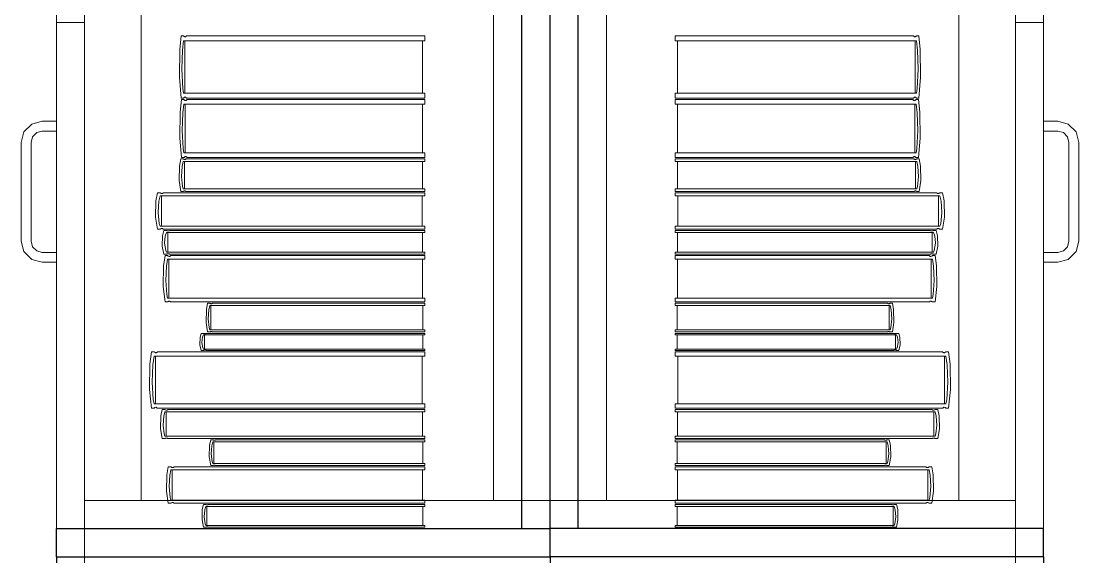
# Model space of a CAD drawing. Header units: inches. Extents: x -38 to 5698, y -33 to 92.
# Drawn here: x 104.835 to 105.585, y 20.961 to 21.341 of the extents above; entities that cross this region are included whole.
import ezdxf

# ---------------------------------------------------------------- set-up
doc = ezdxf.new("R2010")
doc.units = ezdxf.units.IN
doc.header["$MEASUREMENT"] = 0
doc.set_wipeout_variables(frame=1)
doc.linetypes.add('Wipeout_Contour', pattern=[1, 0, -1])
doc.layers.add('Interior - Mobiliario', color=7, linetype='Continuous')

msp = doc.modelspace()

# ---------------------------------------------------------------- linework, layer by layer
at = {"layer": 'Interior - Mobiliario', "color": 175, "linetype": 'Continuous', "lineweight": 13}
for p, q in [((104.88026, 22.44074), (104.88026, 20.98074)), ((105.19026, 20.98074), (105.19026, 22.44074)), ((105.23026, 20.98074), (105.23026, 22.44074)), ((105.54026, 22.44074), (105.54026, 20.98074)), ((104.88026, 22.42074), (104.88026, 21.00074)), ((104.92026, 21.00074), (104.92026, 22.42074)), ((105.17026, 22.42074), (105.17026, 21.00074)), ((105.25026, 22.42074), (105.25026, 21.00074)), ((105.50026, 21.00074), (105.50026, 22.42074)), ((105.54026, 22.42074), (105.54026, 21.00074)), ((104.86026, 21.33974), (104.88026, 21.33974)), ((105.56026, 21.33974), (105.54026, 21.33974)), ((104.94864, 21.33036), (104.94769, 21.32067)), ((104.95052, 21.33036), (104.94864, 21.33036)), ((104.95061, 21.33019), (104.95052, 21.33036)), ((104.95083, 21.32992), (104.95061, 21.33019)), ((104.95229, 21.33012), (104.95207, 21.32987)), ((104.95243, 21.33036), (104.95229, 21.33012)), ((105.1216, 21.33036), (104.95243, 21.33036)), ((105.1216, 21.32682), (105.1216, 21.33036)), ((105.29892, 21.32682), (105.29892, 21.33036)), ((105.29892, 21.33036), (105.46809, 21.33036)), ((105.46809, 21.33036), (105.46823, 21.33012)), ((105.46823, 21.33012), (105.46845, 21.32987)), ((105.46969, 21.32992), (105.46991, 21.33019)), ((105.46991, 21.33019), (105.47, 21.33036)), ((105.47, 21.33036), (105.47188, 21.33036)), ((105.47188, 21.33036), (105.47283, 21.32067)), ((104.94957, 21.32021), (104.95037, 21.32682)), ((104.95037, 21.32682), (105.1216, 21.32682)), ((104.95107, 21.32973), (104.95083, 21.32992)), ((104.95132, 21.32963), (104.95107, 21.32973)), ((104.95123, 21.32682), (104.95123, 21.28971)), ((104.95158, 21.32962), (104.95132, 21.32963)), ((104.95183, 21.3297), (104.95158, 21.32962)), ((104.95207, 21.32987), (104.95183, 21.3297)), ((105.11987, 21.28971), (105.11987, 21.32682)), ((105.47015, 21.32682), (105.29892, 21.32682)), ((105.30065, 21.28971), (105.30065, 21.32682)), ((105.46845, 21.32987), (105.46869, 21.3297)), ((105.46869, 21.3297), (105.46894, 21.32962)), ((105.46894, 21.32962), (105.4692, 21.32963)), ((105.4692, 21.32963), (105.46945, 21.32973)), ((105.46929, 21.32682), (105.46929, 21.28971)), ((105.46945, 21.32973), (105.46969, 21.32992)), ((105.47095, 21.32021), (105.47015, 21.32682)), ((104.94769, 21.32067), (104.94748, 21.30091)), ((104.94913, 21.30661), (104.94957, 21.32021)), ((105.47139, 21.30661), (105.47095, 21.32021)), ((105.47283, 21.32067), (105.47304, 21.30091)), ((104.94748, 21.30091), (104.94864, 21.28618)), ((104.94985, 21.29306), (104.94913, 21.30661)), ((105.47066, 21.29306), (105.47139, 21.30661)), ((105.47304, 21.30091), (105.47188, 21.28618)), ((104.95037, 21.28971), (104.94985, 21.29306)), ((105.47015, 21.28971), (105.47066, 21.29306)), ((104.94898, 21.28518), (104.94804, 21.27615)), ((104.94864, 21.28618), (104.95052, 21.28618)), ((104.95086, 21.28518), (104.94898, 21.28518)), ((105.1216, 21.28971), (104.95037, 21.28971)), ((104.95052, 21.28618), (104.95066, 21.28641)), ((104.95066, 21.28641), (104.95088, 21.28666)), ((104.95096, 21.28502), (104.95086, 21.28518)), ((104.95088, 21.28666), (104.95113, 21.28683)), ((104.95118, 21.28477), (104.95096, 21.28502)), ((104.95113, 21.28683), (104.95138, 21.28691)), ((104.95138, 21.28691), (104.95163, 21.2869)), ((104.95163, 21.2869), (104.95188, 21.2868)), ((104.95188, 21.2868), (104.95212, 21.28662)), ((104.95212, 21.28662), (104.95234, 21.28635)), ((104.95234, 21.28635), (104.95243, 21.28618)), ((104.95243, 21.28618), (105.1216, 21.28618)), ((104.95277, 21.28518), (104.95263, 21.28495)), ((105.1216, 21.28518), (104.95277, 21.28518)), ((105.1216, 21.28618), (105.1216, 21.28971)), ((105.1216, 21.28188), (105.1216, 21.28518)), ((105.29892, 21.28618), (105.29892, 21.28971)), ((105.29892, 21.28971), (105.47015, 21.28971)), ((105.46809, 21.28618), (105.29892, 21.28618)), ((105.29892, 21.28188), (105.29892, 21.28518)), ((105.29892, 21.28518), (105.46775, 21.28518)), ((105.46775, 21.28518), (105.46789, 21.28495)), ((105.46818, 21.28635), (105.46809, 21.28618)), ((105.4684, 21.28662), (105.46818, 21.28635)), ((105.46864, 21.2868), (105.4684, 21.28662)), ((105.46889, 21.2869), (105.46864, 21.2868)), ((105.46914, 21.28691), (105.46889, 21.2869)), ((105.46939, 21.28683), (105.46914, 21.28691)), ((105.46934, 21.28477), (105.46956, 21.28502)), ((105.46964, 21.28666), (105.46939, 21.28683)), ((105.46956, 21.28502), (105.46966, 21.28518)), ((105.46986, 21.28641), (105.46964, 21.28666)), ((105.46966, 21.28518), (105.47153, 21.28518)), ((105.47, 21.28618), (105.46986, 21.28641)), ((105.47188, 21.28618), (105.47, 21.28618)), ((105.47153, 21.28518), (105.47248, 21.27615)), ((104.94992, 21.27572), (104.95071, 21.28188)), ((104.95071, 21.28188), (105.1216, 21.28188)), ((104.95141, 21.28459), (104.95118, 21.28477)), ((104.95166, 21.2845), (104.95141, 21.28459)), ((104.95157, 21.28188), (104.95157, 21.24731)), ((104.95192, 21.28449), (104.95166, 21.2845)), ((104.95217, 21.28456), (104.95192, 21.28449)), ((104.95241, 21.28472), (104.95217, 21.28456)), ((104.95263, 21.28495), (104.95241, 21.28472)), ((105.11988, 21.24731), (105.11988, 21.28188)), ((105.46981, 21.28188), (105.29892, 21.28188)), ((105.30064, 21.24731), (105.30064, 21.28188)), ((105.46789, 21.28495), (105.46811, 21.28472)), ((105.46811, 21.28472), (105.46835, 21.28456)), ((105.46835, 21.28456), (105.4686, 21.28449)), ((105.4686, 21.28449), (105.46886, 21.2845)), ((105.46886, 21.2845), (105.46911, 21.28459)), ((105.46895, 21.28188), (105.46895, 21.24731)), ((105.46911, 21.28459), (105.46934, 21.28477)), ((105.4706, 21.27572), (105.46981, 21.28188)), ((104.94804, 21.27615), (104.94783, 21.25774)), ((104.94948, 21.26305), (104.94992, 21.27572)), ((105.47104, 21.26305), (105.4706, 21.27572)), ((105.47248, 21.27615), (105.47269, 21.25774)), ((104.84276, 21.26773), (104.83727, 21.26224)), ((104.85026, 21.26974), (104.84276, 21.26773)), ((104.84626, 21.26166), (104.85026, 21.26274)), ((104.86026, 21.26974), (104.85026, 21.26974)), ((104.85026, 21.26274), (104.86026, 21.26274)), ((104.86026, 21.26274), (104.86026, 21.26974)), ((104.9502, 21.25043), (104.94948, 21.26305)), ((105.47032, 21.25043), (105.47104, 21.26305)), ((105.56026, 21.26974), (105.57026, 21.26974)), ((105.56026, 21.26274), (105.56026, 21.26974)), ((105.57026, 21.26274), (105.56026, 21.26274)), ((105.57026, 21.26974), (105.57776, 21.26773)), ((105.57426, 21.26166), (105.57026, 21.26274)), ((105.57776, 21.26773), (105.58325, 21.26224)), ((104.83727, 21.26224), (104.83526, 21.25474)), ((104.84226, 21.25474), (104.84333, 21.25874)), ((104.84333, 21.25874), (104.84626, 21.26166)), ((104.94783, 21.25774), (104.94898, 21.24402)), ((105.47269, 21.25774), (105.47153, 21.24402)), ((105.57719, 21.25874), (105.57426, 21.26166)), ((105.57826, 21.25474), (105.57719, 21.25874)), ((105.58325, 21.26224), (105.58526, 21.25474)), ((104.83526, 21.25474), (104.83526, 21.18474)), ((104.84226, 21.18474), (104.84226, 21.25474)), ((104.95071, 21.24731), (104.9502, 21.25043)), ((105.46981, 21.24731), (105.47032, 21.25043)), ((105.57826, 21.18474), (105.57826, 21.25474)), ((105.58526, 21.25474), (105.58526, 21.18474)), ((104.9484, 21.24302), (104.94745, 21.23795)), ((104.95028, 21.24302), (104.9484, 21.24302)), ((104.94898, 21.24402), (104.95086, 21.24402)), ((104.94933, 21.23771), (104.95013, 21.24117)), ((104.95013, 21.24117), (105.1216, 21.24117)), ((104.95038, 21.24293), (104.95028, 21.24302)), ((104.95059, 21.24279), (104.95038, 21.24293)), ((104.95083, 21.24269), (104.95059, 21.24279)), ((105.1216, 21.24731), (104.95071, 21.24731)), ((104.95108, 21.24264), (104.95083, 21.24269)), ((104.95086, 21.24402), (104.951, 21.24424)), ((104.95099, 21.24117), (104.95099, 21.22177)), ((104.951, 21.24424), (104.95123, 21.24447)), ((104.95134, 21.24263), (104.95108, 21.24264)), ((104.95123, 21.24447), (104.95147, 21.24463)), ((104.95159, 21.24267), (104.95134, 21.24263)), ((104.95147, 21.24463), (104.95172, 21.24471)), ((104.95183, 21.24276), (104.95159, 21.24267)), ((104.95172, 21.24471), (104.95197, 21.2447)), ((104.95206, 21.24289), (104.95183, 21.24276)), ((104.95197, 21.2447), (104.95222, 21.2446)), ((104.9522, 21.24302), (104.95206, 21.24289)), ((105.1216, 21.24302), (104.9522, 21.24302)), ((104.95222, 21.2446), (104.95246, 21.24443)), ((104.95246, 21.24443), (104.95268, 21.24418)), ((104.95268, 21.24418), (104.95277, 21.24402)), ((104.95277, 21.24402), (105.1216, 21.24402)), ((105.11987, 21.22177), (105.11987, 21.24117)), ((105.1216, 21.24402), (105.1216, 21.24731)), ((105.1216, 21.24117), (105.1216, 21.24302)), ((105.29892, 21.24402), (105.29892, 21.24731)), ((105.29892, 21.24731), (105.46981, 21.24731)), ((105.46775, 21.24402), (105.29892, 21.24402)), ((105.29892, 21.24117), (105.29892, 21.24302)), ((105.29892, 21.24302), (105.46832, 21.24302)), ((105.47039, 21.24117), (105.29892, 21.24117)), ((105.30065, 21.22177), (105.30065, 21.24117)), ((105.46784, 21.24418), (105.46775, 21.24402)), ((105.46806, 21.24443), (105.46784, 21.24418)), ((105.4683, 21.2446), (105.46806, 21.24443)), ((105.46855, 21.2447), (105.4683, 21.2446)), ((105.46832, 21.24302), (105.46846, 21.24289)), ((105.46846, 21.24289), (105.46869, 21.24276)), ((105.4688, 21.24471), (105.46855, 21.2447)), ((105.46869, 21.24276), (105.46893, 21.24267)), ((105.46905, 21.24463), (105.4688, 21.24471)), ((105.46893, 21.24267), (105.46918, 21.24263)), ((105.46929, 21.24447), (105.46905, 21.24463)), ((105.46918, 21.24263), (105.46944, 21.24264)), ((105.46952, 21.24424), (105.46929, 21.24447)), ((105.46944, 21.24264), (105.46969, 21.24269)), ((105.46966, 21.24402), (105.46952, 21.24424)), ((105.46952, 21.24117), (105.46952, 21.22177)), ((105.47153, 21.24402), (105.46966, 21.24402)), ((105.46969, 21.24269), (105.46992, 21.24279)), ((105.46992, 21.24279), (105.47014, 21.24293)), ((105.47014, 21.24293), (105.47024, 21.24302)), ((105.47024, 21.24302), (105.47212, 21.24302)), ((105.47119, 21.23771), (105.47039, 21.24117)), ((105.47212, 21.24302), (105.47307, 21.23795)), ((104.94745, 21.23795), (104.94723, 21.22763)), ((104.94889, 21.2306), (104.94933, 21.23771)), ((105.47163, 21.2306), (105.47119, 21.23771)), ((105.47307, 21.23795), (105.47329, 21.22763)), ((104.94723, 21.22763), (104.9484, 21.21992)), ((104.94962, 21.22352), (104.94889, 21.2306)), ((105.4709, 21.22352), (105.47163, 21.2306)), ((105.47329, 21.22763), (105.47212, 21.21992)), ((104.9319, 21.21892), (104.93087, 21.21328)), ((104.93397, 21.21892), (104.9319, 21.21892)), ((104.93407, 21.21882), (104.93397, 21.21892)), ((104.93431, 21.21867), (104.93407, 21.21882)), ((104.93457, 21.21856), (104.93431, 21.21867)), ((104.93485, 21.2185), (104.93457, 21.21856)), ((104.93513, 21.21849), (104.93485, 21.2185)), ((104.9354, 21.21854), (104.93513, 21.21849)), ((104.93567, 21.21864), (104.9354, 21.21854)), ((104.93591, 21.21879), (104.93567, 21.21864)), ((104.93607, 21.21892), (104.93591, 21.21879)), ((105.1216, 21.21892), (104.93607, 21.21892)), ((104.9484, 21.21992), (104.95028, 21.21992)), ((104.95013, 21.22177), (104.94962, 21.22352)), ((105.1216, 21.22177), (104.95013, 21.22177)), ((104.95028, 21.21992), (104.95042, 21.22005)), ((104.95042, 21.22005), (104.95065, 21.22018)), ((104.95065, 21.22018), (104.95089, 21.22027)), ((104.95089, 21.22027), (104.95114, 21.22031)), ((104.95114, 21.22031), (104.9514, 21.22031)), ((104.9514, 21.22031), (104.95165, 21.22025)), ((104.95165, 21.22025), (104.95188, 21.22015)), ((104.95188, 21.22015), (104.9521, 21.22001)), ((104.9521, 21.22001), (104.9522, 21.21992)), ((104.9522, 21.21992), (105.1216, 21.21992)), ((105.1216, 21.21992), (105.1216, 21.22177)), ((105.1216, 21.21687), (105.1216, 21.21892)), ((105.29892, 21.21992), (105.29892, 21.22177)), ((105.29892, 21.22177), (105.47039, 21.22177)), ((105.46832, 21.21992), (105.29892, 21.21992)), ((105.29892, 21.21687), (105.29892, 21.21892)), ((105.29892, 21.21892), (105.48445, 21.21892)), ((105.46842, 21.22001), (105.46832, 21.21992)), ((105.46864, 21.22015), (105.46842, 21.22001)), ((105.46887, 21.22025), (105.46864, 21.22015)), ((105.46912, 21.22031), (105.46887, 21.22025)), ((105.46938, 21.22031), (105.46912, 21.22031)), ((105.46963, 21.22027), (105.46938, 21.22031)), ((105.46987, 21.22018), (105.46963, 21.22027)), ((105.4701, 21.22005), (105.46987, 21.22018)), ((105.47024, 21.21992), (105.4701, 21.22005)), ((105.47212, 21.21992), (105.47024, 21.21992)), ((105.47039, 21.22177), (105.4709, 21.22352)), ((105.48445, 21.21892), (105.48461, 21.21879)), ((105.48461, 21.21879), (105.48485, 21.21864)), ((105.48485, 21.21864), (105.48512, 21.21854)), ((105.48512, 21.21854), (105.48539, 21.21849)), ((105.48539, 21.21849), (105.48567, 21.2185)), ((105.48567, 21.2185), (105.48595, 21.21856)), ((105.48595, 21.21856), (105.48621, 21.21867)), ((105.48621, 21.21867), (105.48645, 21.21882)), ((105.48645, 21.21882), (105.48655, 21.21892)), ((105.48655, 21.21892), (105.48862, 21.21892)), ((105.48862, 21.21892), (105.48965, 21.21328)), ((104.93087, 21.21328), (104.93063, 21.20177)), ((104.93245, 21.20509), (104.93293, 21.21301)), ((104.93293, 21.21301), (104.9338, 21.21687)), ((104.9338, 21.21687), (105.1216, 21.21687)), ((104.93475, 21.21687), (104.93475, 21.19524)), ((105.11971, 21.19524), (105.11971, 21.21687)), ((105.48672, 21.21687), (105.29892, 21.21687)), ((105.30081, 21.19524), (105.30081, 21.21687)), ((105.48577, 21.21687), (105.48577, 21.19524)), ((105.48759, 21.21301), (105.48672, 21.21687)), ((105.48807, 21.20509), (105.48759, 21.21301)), ((105.48965, 21.21328), (105.48989, 21.20177)), ((104.93324, 21.19719), (104.93245, 21.20509)), ((105.48728, 21.19719), (105.48807, 21.20509)), ((104.93063, 21.20177), (104.9319, 21.19318)), ((104.9338, 21.19524), (104.93324, 21.19719)), ((105.1216, 21.19524), (104.9338, 21.19524)), ((105.1216, 21.19318), (105.1216, 21.19524)), ((105.29892, 21.19318), (105.29892, 21.19524)), ((105.29892, 21.19524), (105.48672, 21.19524)), ((105.48672, 21.19524), (105.48728, 21.19719)), ((105.48989, 21.20177), (105.48862, 21.19318)), ((104.9319, 21.19318), (104.93397, 21.19318)), ((104.93397, 21.19318), (104.93412, 21.19332)), ((104.93412, 21.19332), (104.93437, 21.19347)), ((104.93437, 21.19347), (104.93463, 21.19357)), ((104.93463, 21.19357), (104.93491, 21.19361)), ((104.93491, 21.19361), (104.93519, 21.19361)), ((104.93519, 21.19361), (104.93546, 21.19355)), ((104.93543, 21.18851), (104.9352, 21.18101)), ((104.93645, 21.19218), (104.93543, 21.18851)), ((104.93546, 21.19355), (104.93572, 21.19344)), ((104.93572, 21.19344), (104.93596, 21.19328)), ((104.93596, 21.19328), (104.93607, 21.19318)), ((104.93607, 21.19318), (105.1216, 21.19318)), ((104.93846, 21.19218), (104.93645, 21.19218)), ((104.93698, 21.18317), (104.93745, 21.18833)), ((104.93745, 21.18833), (104.9383, 21.19084)), ((104.9383, 21.19084), (105.1216, 21.19084)), ((104.93856, 21.19212), (104.93846, 21.19218)), ((104.9388, 21.19202), (104.93856, 21.19212)), ((104.93905, 21.19194), (104.9388, 21.19202)), ((104.93932, 21.19191), (104.93905, 21.19194)), ((104.93922, 21.19084), (104.93922, 21.17676)), ((104.93959, 21.1919), (104.93932, 21.19191)), ((104.93986, 21.19193), (104.93959, 21.1919)), ((104.94012, 21.192), (104.93986, 21.19193)), ((104.94036, 21.19209), (104.94012, 21.192)), ((104.94051, 21.19218), (104.94036, 21.19209)), ((105.1216, 21.19218), (104.94051, 21.19218)), ((105.11975, 21.17676), (105.11975, 21.19084)), ((105.1216, 21.19084), (105.1216, 21.19218)), ((105.48445, 21.19318), (105.29892, 21.19318)), ((105.29892, 21.19084), (105.29892, 21.19218)), ((105.29892, 21.19218), (105.48001, 21.19218)), ((105.48222, 21.19084), (105.29892, 21.19084)), ((105.30077, 21.17676), (105.30077, 21.19084)), ((105.48001, 21.19218), (105.48016, 21.19209)), ((105.48016, 21.19209), (105.4804, 21.192)), ((105.4804, 21.192), (105.48066, 21.19193)), ((105.48066, 21.19193), (105.48093, 21.1919)), ((105.48093, 21.1919), (105.4812, 21.19191)), ((105.4812, 21.19191), (105.48147, 21.19194)), ((105.4813, 21.19084), (105.4813, 21.17676)), ((105.48147, 21.19194), (105.48172, 21.19202)), ((105.48172, 21.19202), (105.48196, 21.19212)), ((105.48196, 21.19212), (105.48206, 21.19218)), ((105.48206, 21.19218), (105.48407, 21.19218)), ((105.48307, 21.18833), (105.48222, 21.19084)), ((105.48354, 21.18317), (105.48307, 21.18833)), ((105.48407, 21.19218), (105.48509, 21.18851)), ((105.48456, 21.19328), (105.48445, 21.19318)), ((105.4848, 21.19344), (105.48456, 21.19328)), ((105.48506, 21.19355), (105.4848, 21.19344)), ((105.48533, 21.19361), (105.48506, 21.19355)), ((105.48509, 21.18851), (105.48532, 21.18101)), ((105.48561, 21.19361), (105.48533, 21.19361)), ((105.48589, 21.19357), (105.48561, 21.19361)), ((105.48615, 21.19347), (105.48589, 21.19357)), ((105.4864, 21.19332), (105.48615, 21.19347)), ((105.48655, 21.19318), (105.4864, 21.19332)), ((105.48862, 21.19318), (105.48655, 21.19318)), ((104.83526, 21.18474), (104.83727, 21.17724)), ((104.84333, 21.18074), (104.84226, 21.18474)), ((104.84626, 21.17781), (104.84333, 21.18074)), ((104.9352, 21.18101), (104.93645, 21.17542)), ((104.93775, 21.17803), (104.93698, 21.18317)), ((105.48277, 21.17803), (105.48354, 21.18317)), ((105.48532, 21.18101), (105.48407, 21.17542)), ((105.57426, 21.17781), (105.57719, 21.18074)), ((105.57719, 21.18074), (105.57826, 21.18474)), ((105.58526, 21.18474), (105.58325, 21.17724)), ((104.83727, 21.17724), (104.84276, 21.17175)), ((104.85026, 21.17674), (104.84626, 21.17781)), ((104.86026, 21.17674), (104.85026, 21.17674)), ((104.86026, 21.16974), (104.86026, 21.17674)), ((104.93726, 21.17442), (104.93625, 21.16722)), ((104.93645, 21.17542), (104.93846, 21.17542)), ((104.93927, 21.17442), (104.93726, 21.17442)), ((104.9383, 21.17676), (104.93775, 21.17803)), ((105.1216, 21.17676), (104.9383, 21.17676)), ((104.93846, 21.17542), (104.93861, 21.17551)), ((104.93861, 21.17551), (104.93885, 21.1756)), ((104.93885, 21.1756), (104.93911, 21.17567)), ((104.93911, 21.17567), (104.93938, 21.1757)), ((104.93937, 21.17429), (104.93927, 21.17442)), ((104.9396, 21.17409), (104.93937, 21.17429)), ((104.93938, 21.1757), (104.93965, 21.17569)), ((104.93985, 21.17395), (104.9396, 21.17409)), ((104.93965, 21.17569), (104.93992, 21.17566)), ((104.94012, 21.17388), (104.93985, 21.17395)), ((104.93992, 21.17566), (104.94017, 21.17558)), ((104.94039, 21.17387), (104.94012, 21.17388)), ((104.94017, 21.17558), (104.94041, 21.17548)), ((104.94066, 21.17393), (104.94039, 21.17387)), ((104.94041, 21.17548), (104.94051, 21.17542)), ((104.94051, 21.17542), (105.1216, 21.17542)), ((104.94092, 21.17405), (104.94066, 21.17393)), ((104.94116, 21.17424), (104.94092, 21.17405)), ((104.94131, 21.17442), (104.94116, 21.17424)), ((105.1216, 21.17442), (104.94131, 21.17442)), ((105.1216, 21.17542), (105.1216, 21.17676)), ((105.1216, 21.17179), (105.1216, 21.17442)), ((105.29892, 21.17542), (105.29892, 21.17676)), ((105.29892, 21.17676), (105.48222, 21.17676)), ((105.48001, 21.17542), (105.29892, 21.17542)), ((105.29892, 21.17179), (105.29892, 21.17442)), ((105.29892, 21.17442), (105.47921, 21.17442)), ((105.47921, 21.17442), (105.47936, 21.17424)), ((105.47936, 21.17424), (105.4796, 21.17405)), ((105.4796, 21.17405), (105.47986, 21.17393)), ((105.47986, 21.17393), (105.48013, 21.17387)), ((105.48011, 21.17548), (105.48001, 21.17542)), ((105.48035, 21.17558), (105.48011, 21.17548)), ((105.48013, 21.17387), (105.4804, 21.17388)), ((105.4806, 21.17566), (105.48035, 21.17558)), ((105.4804, 21.17388), (105.48066, 21.17395)), ((105.48087, 21.17569), (105.4806, 21.17566)), ((105.48066, 21.17395), (105.48092, 21.17409)), ((105.48114, 21.1757), (105.48087, 21.17569)), ((105.48092, 21.17409), (105.48115, 21.17429)), ((105.48141, 21.17567), (105.48114, 21.1757)), ((105.48115, 21.17429), (105.48125, 21.17442)), ((105.48125, 21.17442), (105.48326, 21.17442)), ((105.48167, 21.1756), (105.48141, 21.17567)), ((105.48191, 21.17551), (105.48167, 21.1756)), ((105.48206, 21.17542), (105.48191, 21.17551)), ((105.48407, 21.17542), (105.48206, 21.17542)), ((105.48222, 21.17676), (105.48277, 21.17803)), ((105.48326, 21.17442), (105.48427, 21.16722)), ((105.56026, 21.17674), (105.57026, 21.17674)), ((105.56026, 21.16974), (105.56026, 21.17674)), ((105.57026, 21.17674), (105.57426, 21.17781)), ((105.58325, 21.17724), (105.57776, 21.17175)), ((104.84276, 21.17175), (104.85026, 21.16974)), ((104.85026, 21.16974), (104.86026, 21.16974)), ((104.93625, 21.16722), (104.93602, 21.15256)), ((104.93779, 21.15679), (104.93826, 21.16688)), ((104.93826, 21.16688), (104.93911, 21.17179)), ((104.93911, 21.17179), (105.1216, 21.17179)), ((104.94003, 21.17179), (104.94003, 21.14424)), ((105.11976, 21.14424), (105.11976, 21.17179)), ((105.48141, 21.17179), (105.29892, 21.17179)), ((105.30076, 21.14424), (105.30076, 21.17179)), ((105.48049, 21.17179), (105.48049, 21.14424)), ((105.48226, 21.16688), (105.48141, 21.17179)), ((105.48273, 21.15679), (105.48226, 21.16688)), ((105.48427, 21.16722), (105.4845, 21.15256)), ((105.57026, 21.16974), (105.56026, 21.16974)), ((105.57776, 21.17175), (105.57026, 21.16974)), ((104.93602, 21.15256), (104.93726, 21.14162)), ((104.93856, 21.14673), (104.93779, 21.15679)), ((105.48196, 21.14673), (105.48273, 21.15679)), ((105.4845, 21.15256), (105.48326, 21.14162)), ((104.93911, 21.14424), (104.93856, 21.14673)), ((105.1216, 21.14424), (104.93911, 21.14424)), ((105.1216, 21.14162), (105.1216, 21.14424)), ((105.29892, 21.14162), (105.29892, 21.14424)), ((105.29892, 21.14424), (105.48141, 21.14424)), ((105.48141, 21.14424), (105.48196, 21.14673)), ((104.93726, 21.14162), (104.93927, 21.14162)), ((104.93927, 21.14162), (104.93942, 21.14179)), ((104.93942, 21.14179), (104.93966, 21.14198)), ((104.93966, 21.14198), (104.93991, 21.14211)), ((104.93991, 21.14211), (104.94018, 21.14217)), ((104.94018, 21.14217), (104.94045, 21.14216)), ((104.94045, 21.14216), (104.94072, 21.14208)), ((104.94072, 21.14208), (104.94097, 21.14195)), ((104.94097, 21.14195), (104.94121, 21.14175)), ((104.94121, 21.14175), (104.94131, 21.14162)), ((104.94131, 21.14162), (105.1216, 21.14162)), ((104.96665, 21.13615), (104.96645, 21.12704)), ((104.96749, 21.14062), (104.96665, 21.13615)), ((104.96916, 21.14062), (104.96749, 21.14062)), ((104.96793, 21.12966), (104.96832, 21.13594)), ((104.96832, 21.13594), (104.96903, 21.13899)), ((104.96903, 21.13899), (105.1216, 21.13899)), ((104.96925, 21.14054), (104.96916, 21.14062)), ((104.96944, 21.14042), (104.96925, 21.14054)), ((104.96966, 21.14033), (104.96944, 21.14042)), ((104.96988, 21.14028), (104.96966, 21.14033)), ((104.9698, 21.13899), (104.9698, 21.12187)), ((104.97011, 21.14028), (104.96988, 21.14028)), ((104.97033, 21.14032), (104.97011, 21.14028)), ((104.97055, 21.14039), (104.97033, 21.14032)), ((104.97074, 21.14051), (104.97055, 21.14039)), ((104.97087, 21.14062), (104.97074, 21.14051)), ((105.1216, 21.14062), (104.97087, 21.14062)), ((105.12006, 21.12187), (105.12006, 21.13899)), ((105.1216, 21.13899), (105.1216, 21.14062)), ((105.47921, 21.14162), (105.29892, 21.14162)), ((105.29892, 21.13899), (105.29892, 21.14062)), ((105.29892, 21.14062), (105.44965, 21.14062)), ((105.45149, 21.13899), (105.29892, 21.13899)), ((105.30046, 21.12187), (105.30046, 21.13899)), ((105.44965, 21.14062), (105.44977, 21.14051)), ((105.44977, 21.14051), (105.44997, 21.14039)), ((105.44997, 21.14039), (105.45019, 21.14032)), ((105.45019, 21.14032), (105.45041, 21.14028)), ((105.45041, 21.14028), (105.45064, 21.14028)), ((105.45064, 21.14028), (105.45086, 21.14033)), ((105.45072, 21.13899), (105.45072, 21.12187)), ((105.45086, 21.14033), (105.45107, 21.14042)), ((105.45107, 21.14042), (105.45127, 21.14054)), ((105.45127, 21.14054), (105.45136, 21.14062)), ((105.45136, 21.14062), (105.45303, 21.14062)), ((105.4522, 21.13594), (105.45149, 21.13899)), ((105.45259, 21.12966), (105.4522, 21.13594)), ((105.45303, 21.14062), (105.45387, 21.13615)), ((105.45387, 21.13615), (105.45407, 21.12704)), ((105.47931, 21.14175), (105.47921, 21.14162)), ((105.47955, 21.14195), (105.47931, 21.14175)), ((105.4798, 21.14208), (105.47955, 21.14195)), ((105.48007, 21.14216), (105.4798, 21.14208)), ((105.48034, 21.14217), (105.48007, 21.14216)), ((105.48061, 21.14211), (105.48034, 21.14217)), ((105.48086, 21.14198), (105.48061, 21.14211)), ((105.4811, 21.14179), (105.48086, 21.14198)), ((105.48125, 21.14162), (105.4811, 21.14179)), ((105.48326, 21.14162), (105.48125, 21.14162)), ((104.96857, 21.12342), (104.96793, 21.12966)), ((105.45195, 21.12342), (105.45259, 21.12966)), ((104.96645, 21.12704), (104.96749, 21.12024)), ((104.96749, 21.12024), (104.96916, 21.12024)), ((104.96903, 21.12187), (104.96857, 21.12342)), ((105.1216, 21.12187), (104.96903, 21.12187)), ((104.96916, 21.12024), (104.96929, 21.12035)), ((104.96929, 21.12035), (104.96949, 21.12047)), ((104.96949, 21.12047), (104.96971, 21.12054)), ((104.96971, 21.12054), (104.96993, 21.12058)), ((104.96993, 21.12058), (104.97016, 21.12058)), ((104.97016, 21.12058), (104.97038, 21.12053)), ((104.97038, 21.12053), (104.97059, 21.12044)), ((104.97059, 21.12044), (104.97079, 21.12032)), ((104.97079, 21.12032), (104.97087, 21.12024)), ((104.97087, 21.12024), (105.1216, 21.12024)), ((105.1216, 21.12024), (105.1216, 21.12187)), ((105.29892, 21.12024), (105.29892, 21.12187)), ((105.29892, 21.12187), (105.45149, 21.12187)), ((105.44965, 21.12024), (105.29892, 21.12024)), ((105.44973, 21.12032), (105.44965, 21.12024)), ((105.44993, 21.12044), (105.44973, 21.12032)), ((105.45014, 21.12053), (105.44993, 21.12044)), ((105.45036, 21.12058), (105.45014, 21.12053)), ((105.45059, 21.12058), (105.45036, 21.12058)), ((105.45081, 21.12054), (105.45059, 21.12058)), ((105.45103, 21.12047), (105.45081, 21.12054)), ((105.45123, 21.12035), (105.45103, 21.12047)), ((105.45136, 21.12024), (105.45123, 21.12035)), ((105.45303, 21.12024), (105.45136, 21.12024)), ((105.45149, 21.12187), (105.45195, 21.12342)), ((105.45407, 21.12704), (105.45303, 21.12024)), ((104.96211, 21.1166), (104.96191, 21.11122)), ((104.96298, 21.11924), (104.96211, 21.1166)), ((104.9647, 21.11924), (104.96298, 21.11924)), ((104.96343, 21.11277), (104.96383, 21.11647)), ((104.96409, 21.10908), (104.96343, 21.11277)), ((104.96383, 21.11647), (104.96456, 21.11828)), ((104.96456, 21.11828), (105.1216, 21.11828)), ((104.96479, 21.11919), (104.9647, 21.11924)), ((104.96499, 21.11912), (104.96479, 21.11919)), ((104.96521, 21.11907), (104.96499, 21.11912)), ((104.96544, 21.11904), (104.96521, 21.11907)), ((104.96536, 21.11828), (104.96536, 21.10816)), ((104.96567, 21.11904), (104.96544, 21.11904)), ((104.9659, 21.11906), (104.96567, 21.11904)), ((104.96612, 21.11911), (104.9659, 21.11906)), ((104.96633, 21.11918), (104.96612, 21.11911)), ((104.96646, 21.11924), (104.96633, 21.11918)), ((105.1216, 21.11924), (104.96646, 21.11924)), ((105.12002, 21.10816), (105.12002, 21.11828)), ((105.1216, 21.11828), (105.1216, 21.11924)), ((105.29892, 21.11828), (105.29892, 21.11924)), ((105.29892, 21.11924), (105.45406, 21.11924)), ((105.45596, 21.11828), (105.29892, 21.11828)), ((105.3005, 21.10816), (105.3005, 21.11828)), ((105.45406, 21.11924), (105.45419, 21.11918)), ((105.45419, 21.11918), (105.4544, 21.11911)), ((105.4544, 21.11911), (105.45462, 21.11906)), ((105.45462, 21.11906), (105.45485, 21.11904)), ((105.45485, 21.11904), (105.45508, 21.11904)), ((105.45508, 21.11904), (105.45531, 21.11907)), ((105.45516, 21.11828), (105.45516, 21.10816)), ((105.45531, 21.11907), (105.45553, 21.11912)), ((105.45553, 21.11912), (105.45573, 21.11919)), ((105.45573, 21.11919), (105.45582, 21.11924)), ((105.45582, 21.11924), (105.45754, 21.11924)), ((105.45669, 21.11647), (105.45596, 21.11828)), ((105.45643, 21.10908), (105.45709, 21.11277)), ((105.45709, 21.11277), (105.45669, 21.11647)), ((105.45754, 21.11924), (105.45841, 21.1166)), ((105.45841, 21.1166), (105.45861, 21.11122)), ((104.92759, 21.1062), (104.92653, 21.09742)), ((104.9297, 21.1062), (104.92759, 21.1062)), ((104.92981, 21.10605), (104.9297, 21.1062)), ((104.93006, 21.1058), (104.92981, 21.10605)), ((104.93032, 21.10563), (104.93006, 21.1058)), ((104.9306, 21.10554), (104.93032, 21.10563)), ((104.93089, 21.10553), (104.9306, 21.10554)), ((104.93117, 21.10561), (104.93089, 21.10553)), ((104.93144, 21.10576), (104.93117, 21.10561)), ((104.93169, 21.10599), (104.93144, 21.10576)), ((104.93185, 21.1062), (104.93169, 21.10599)), ((105.1216, 21.1062), (104.93185, 21.1062)), ((104.96191, 21.11122), (104.96298, 21.1072)), ((104.96298, 21.1072), (104.9647, 21.1072)), ((104.96456, 21.10816), (104.96409, 21.10908)), ((105.1216, 21.10816), (104.96456, 21.10816)), ((104.9647, 21.1072), (104.96483, 21.10727)), ((104.96483, 21.10727), (104.96504, 21.10734)), ((104.96504, 21.10734), (104.96526, 21.10738)), ((104.96526, 21.10738), (104.96549, 21.1074)), ((104.96549, 21.1074), (104.96572, 21.1074)), ((104.96572, 21.1074), (104.96595, 21.10737)), ((104.96595, 21.10737), (104.96617, 21.10732)), ((104.96617, 21.10732), (104.96637, 21.10725)), ((104.96637, 21.10725), (104.96646, 21.1072)), ((104.96646, 21.1072), (105.1216, 21.1072)), ((105.1216, 21.1072), (105.1216, 21.10816)), ((105.1216, 21.103), (105.1216, 21.1062)), ((105.29892, 21.1072), (105.29892, 21.10816)), ((105.29892, 21.10816), (105.45596, 21.10816)), ((105.45406, 21.1072), (105.29892, 21.1072)), ((105.29892, 21.103), (105.29892, 21.1062)), ((105.29892, 21.1062), (105.48867, 21.1062)), ((105.45415, 21.10725), (105.45406, 21.1072)), ((105.45435, 21.10732), (105.45415, 21.10725)), ((105.45457, 21.10737), (105.45435, 21.10732)), ((105.4548, 21.1074), (105.45457, 21.10737)), ((105.45503, 21.1074), (105.4548, 21.1074)), ((105.45526, 21.10738), (105.45503, 21.1074)), ((105.45548, 21.10734), (105.45526, 21.10738)), ((105.45569, 21.10727), (105.45548, 21.10734)), ((105.45582, 21.1072), (105.45569, 21.10727)), ((105.45754, 21.1072), (105.45582, 21.1072)), ((105.45596, 21.10816), (105.45643, 21.10908)), ((105.45861, 21.11122), (105.45754, 21.1072)), ((105.48867, 21.1062), (105.48883, 21.10599)), ((105.48883, 21.10599), (105.48908, 21.10576)), ((105.48908, 21.10576), (105.48935, 21.10561)), ((105.48935, 21.10561), (105.48963, 21.10553)), ((105.48963, 21.10553), (105.48992, 21.10554)), ((105.48992, 21.10554), (105.4902, 21.10563)), ((105.4902, 21.10563), (105.49046, 21.1058)), ((105.49046, 21.1058), (105.49071, 21.10605)), ((105.49071, 21.10605), (105.49082, 21.1062)), ((105.49082, 21.1062), (105.49293, 21.1062)), ((105.49293, 21.1062), (105.49399, 21.09742)), ((104.92864, 21.097), (104.92953, 21.103)), ((104.92953, 21.103), (105.1216, 21.103)), ((104.9305, 21.103), (104.9305, 21.06935)), ((105.11966, 21.06935), (105.11966, 21.103)), ((105.49099, 21.103), (105.29892, 21.103)), ((105.30086, 21.06935), (105.30086, 21.103)), ((105.49002, 21.103), (105.49002, 21.06935)), ((105.49188, 21.097), (105.49099, 21.103)), ((104.92653, 21.09742), (104.92629, 21.07951)), ((104.92815, 21.08467), (104.92864, 21.097)), ((105.49237, 21.08467), (105.49188, 21.097)), ((105.49399, 21.09742), (105.49423, 21.07951)), ((104.92896, 21.07239), (104.92815, 21.08467)), ((105.49156, 21.07239), (105.49237, 21.08467)), ((104.92629, 21.07951), (104.92759, 21.06615)), ((105.49423, 21.07951), (105.49293, 21.06615)), ((104.92953, 21.06935), (104.92896, 21.07239)), ((105.1216, 21.06935), (104.92953, 21.06935)), ((105.1216, 21.06615), (105.1216, 21.06935)), ((105.29892, 21.06615), (105.29892, 21.06935)), ((105.29892, 21.06935), (105.49099, 21.06935)), ((105.49099, 21.06935), (105.49156, 21.07239)), ((104.92759, 21.06615), (104.9297, 21.06615)), ((104.9297, 21.06615), (104.92986, 21.06636)), ((104.92986, 21.06636), (104.93011, 21.06659)), ((104.93011, 21.06659), (104.93038, 21.06674)), ((104.93038, 21.06674), (104.93067, 21.06682)), ((104.93067, 21.06682), (104.93095, 21.06681)), ((104.93095, 21.06681), (104.93123, 21.06672)), ((104.93123, 21.06672), (104.9315, 21.06655)), ((104.9315, 21.06655), (104.93174, 21.0663)), ((104.93174, 21.0663), (104.93185, 21.06615)), ((104.93185, 21.06615), (105.1216, 21.06615)), ((104.93434, 21.06066), (104.93411, 21.05152)), ((104.93536, 21.06515), (104.93434, 21.06066)), ((104.93739, 21.06515), (104.93536, 21.06515)), ((104.9359, 21.05416), (104.93637, 21.06045)), ((104.93637, 21.06045), (104.93723, 21.06351)), ((104.93723, 21.06351), (105.1216, 21.06351)), ((104.93749, 21.06507), (104.93739, 21.06515)), ((104.93773, 21.06494), (104.93749, 21.06507)), ((104.93798, 21.06486), (104.93773, 21.06494)), ((104.93825, 21.06481), (104.93798, 21.06486)), ((104.93816, 21.06351), (104.93816, 21.04633)), ((104.93853, 21.06481), (104.93825, 21.06481)), ((104.9388, 21.06484), (104.93853, 21.06481)), ((104.93906, 21.06492), (104.9388, 21.06484)), ((104.9393, 21.06504), (104.93906, 21.06492)), ((104.93945, 21.06515), (104.9393, 21.06504)), ((105.1216, 21.06515), (104.93945, 21.06515)), ((105.11974, 21.04633), (105.11974, 21.06351)), ((105.1216, 21.06351), (105.1216, 21.06515)), ((105.48867, 21.06615), (105.29892, 21.06615)), ((105.29892, 21.06351), (105.29892, 21.06515)), ((105.29892, 21.06515), (105.48107, 21.06515)), ((105.48329, 21.06351), (105.29892, 21.06351)), ((105.30078, 21.04633), (105.30078, 21.06351)), ((105.48107, 21.06515), (105.48122, 21.06504)), ((105.48122, 21.06504), (105.48146, 21.06492)), ((105.48146, 21.06492), (105.48172, 21.06484)), ((105.48172, 21.06484), (105.48199, 21.06481)), ((105.48199, 21.06481), (105.48227, 21.06481)), ((105.48227, 21.06481), (105.48254, 21.06486)), ((105.48236, 21.06351), (105.48236, 21.04633)), ((105.48254, 21.06486), (105.48279, 21.06494)), ((105.48279, 21.06494), (105.48303, 21.06507)), ((105.48303, 21.06507), (105.48313, 21.06515)), ((105.48313, 21.06515), (105.48516, 21.06515)), ((105.48415, 21.06045), (105.48329, 21.06351)), ((105.48462, 21.05416), (105.48415, 21.06045)), ((105.48516, 21.06515), (105.48618, 21.06066)), ((105.48618, 21.06066), (105.48641, 21.05152)), ((105.48878, 21.0663), (105.48867, 21.06615)), ((105.48902, 21.06655), (105.48878, 21.0663)), ((105.48929, 21.06672), (105.48902, 21.06655)), ((105.48957, 21.06681), (105.48929, 21.06672)), ((105.48985, 21.06682), (105.48957, 21.06681)), ((105.49014, 21.06674), (105.48985, 21.06682)), ((105.49041, 21.06659), (105.49014, 21.06674)), ((105.49066, 21.06636), (105.49041, 21.06659)), ((105.49082, 21.06615), (105.49066, 21.06636)), ((105.49293, 21.06615), (105.49082, 21.06615)), ((104.93667, 21.04789), (104.9359, 21.05416)), ((105.48385, 21.04789), (105.48462, 21.05416)), ((104.93411, 21.05152), (104.93536, 21.0447)), ((104.93723, 21.04633), (104.93667, 21.04789)), ((105.1216, 21.04633), (104.93723, 21.04633)), ((104.93778, 21.04493), (104.93804, 21.045)), ((104.93804, 21.045), (104.93831, 21.04504)), ((104.93831, 21.04504), (104.93859, 21.04504)), ((104.93859, 21.04504), (104.93886, 21.04499)), ((105.1216, 21.0447), (105.1216, 21.04633)), ((105.29892, 21.0447), (105.29892, 21.04633)), ((105.29892, 21.04633), (105.48329, 21.04633)), ((105.48193, 21.04504), (105.48166, 21.04499)), ((105.48221, 21.04504), (105.48193, 21.04504)), ((105.48248, 21.045), (105.48221, 21.04504)), ((105.48274, 21.04493), (105.48248, 21.045)), ((105.48329, 21.04633), (105.48385, 21.04789)), ((105.48641, 21.05152), (105.48516, 21.0447)), ((104.93536, 21.0447), (104.93739, 21.0447)), ((104.93739, 21.0447), (104.93754, 21.04481)), ((104.93754, 21.04481), (104.93778, 21.04493)), ((104.93886, 21.04499), (104.93911, 21.0449)), ((104.93911, 21.0449), (104.93935, 21.04478)), ((104.93935, 21.04478), (104.93945, 21.0447)), ((104.93945, 21.0447), (105.1216, 21.0447)), ((104.96882, 21.03971), (104.96863, 21.03157)), ((104.96965, 21.0437), (104.96882, 21.03971)), ((104.9713, 21.0437), (104.96965, 21.0437)), ((104.97009, 21.03392), (104.97047, 21.03952)), ((104.97047, 21.03952), (104.97117, 21.04224)), ((104.97117, 21.04224), (105.1216, 21.04224)), ((104.97139, 21.04363), (104.9713, 21.0437)), ((104.97158, 21.04352), (104.97139, 21.04363)), ((104.97179, 21.04344), (104.97158, 21.04352)), ((104.97201, 21.0434), (104.97179, 21.04344)), ((104.97193, 21.04224), (104.97193, 21.02696)), ((104.97223, 21.04339), (104.97201, 21.0434)), ((104.97245, 21.04343), (104.97223, 21.04339)), ((104.97266, 21.0435), (104.97245, 21.04343)), ((104.97286, 21.0436), (104.97266, 21.0435)), ((104.97299, 21.0437), (104.97286, 21.0436)), ((105.1216, 21.0437), (104.97299, 21.0437)), ((105.12008, 21.02696), (105.12008, 21.04224)), ((105.1216, 21.04224), (105.1216, 21.0437)), ((105.48107, 21.0447), (105.29892, 21.0447)), ((105.29892, 21.04224), (105.29892, 21.0437)), ((105.29892, 21.0437), (105.44753, 21.0437)), ((105.44935, 21.04224), (105.29892, 21.04224)), ((105.30044, 21.02696), (105.30044, 21.04224)), ((105.44753, 21.0437), (105.44766, 21.0436)), ((105.44766, 21.0436), (105.44785, 21.0435)), ((105.44785, 21.0435), (105.44807, 21.04343)), ((105.44807, 21.04343), (105.44829, 21.04339)), ((105.44829, 21.04339), (105.44851, 21.0434)), ((105.44851, 21.0434), (105.44873, 21.04344)), ((105.44859, 21.04224), (105.44859, 21.02696)), ((105.44873, 21.04344), (105.44894, 21.04352)), ((105.44894, 21.04352), (105.44913, 21.04363)), ((105.44913, 21.04363), (105.44922, 21.0437)), ((105.44922, 21.0437), (105.45087, 21.0437)), ((105.45005, 21.03952), (105.44935, 21.04224)), ((105.45043, 21.03392), (105.45005, 21.03952)), ((105.45087, 21.0437), (105.4517, 21.03971)), ((105.4517, 21.03971), (105.45189, 21.03157)), ((105.48117, 21.04478), (105.48107, 21.0447)), ((105.48141, 21.0449), (105.48117, 21.04478)), ((105.48166, 21.04499), (105.48141, 21.0449)), ((105.48298, 21.04481), (105.48274, 21.04493)), ((105.48313, 21.0447), (105.48298, 21.04481)), ((105.48516, 21.0447), (105.48313, 21.0447)), ((104.96863, 21.03157), (104.96965, 21.02551)), ((104.97072, 21.02834), (104.97009, 21.03392)), ((105.4498, 21.02834), (105.45043, 21.03392)), ((105.45189, 21.03157), (105.45087, 21.02551)), ((104.93962, 21.02451), (104.93862, 21.01888)), ((104.94159, 21.02451), (104.93962, 21.02451)), ((104.9417, 21.02441), (104.94159, 21.02451)), ((104.94193, 21.02425), (104.9417, 21.02441)), ((104.94218, 21.02414), (104.94193, 21.02425)), ((104.94244, 21.02408), (104.94218, 21.02414)), ((104.94271, 21.02408), (104.94244, 21.02408)), ((104.94297, 21.02412), (104.94271, 21.02408)), ((104.94323, 21.02422), (104.94297, 21.02412)), ((104.94346, 21.02437), (104.94323, 21.02422)), ((104.94361, 21.02451), (104.94346, 21.02437)), ((105.1216, 21.02451), (104.94361, 21.02451)), ((104.96965, 21.02551), (104.9713, 21.02551)), ((104.97117, 21.02696), (104.97072, 21.02834)), ((105.1216, 21.02696), (104.97117, 21.02696)), ((104.9713, 21.02551), (104.97143, 21.0256)), ((104.97143, 21.0256), (104.97162, 21.02571)), ((104.97162, 21.02571), (104.97184, 21.02578)), ((104.97184, 21.02578), (104.97206, 21.02581)), ((104.97206, 21.02581), (104.97228, 21.02581)), ((104.97228, 21.02581), (104.9725, 21.02576)), ((104.9725, 21.02576), (104.97271, 21.02569)), ((104.97271, 21.02569), (104.9729, 21.02558)), ((104.9729, 21.02558), (104.97299, 21.02551)), ((104.97299, 21.02551), (105.1216, 21.02551)), ((105.1216, 21.02551), (105.1216, 21.02696)), ((105.1216, 21.02245), (105.1216, 21.02451)), ((105.29892, 21.02551), (105.29892, 21.02696)), ((105.29892, 21.02696), (105.44935, 21.02696)), ((105.44753, 21.02551), (105.29892, 21.02551)), ((105.29892, 21.02245), (105.29892, 21.02451)), ((105.29892, 21.02451), (105.47691, 21.02451)), ((105.44762, 21.02558), (105.44753, 21.02551)), ((105.44781, 21.02569), (105.44762, 21.02558)), ((105.44802, 21.02576), (105.44781, 21.02569)), ((105.44824, 21.02581), (105.44802, 21.02576)), ((105.44846, 21.02581), (105.44824, 21.02581)), ((105.44868, 21.02578), (105.44846, 21.02581)), ((105.4489, 21.02571), (105.44868, 21.02578)), ((105.44909, 21.0256), (105.4489, 21.02571)), ((105.44922, 21.02551), (105.44909, 21.0256)), ((105.45087, 21.02551), (105.44922, 21.02551)), ((105.44935, 21.02696), (105.4498, 21.02834)), ((105.47691, 21.02451), (105.47706, 21.02437)), ((105.47706, 21.02437), (105.47729, 21.02422)), ((105.47729, 21.02422), (105.47755, 21.02412)), ((105.47755, 21.02412), (105.47781, 21.02408)), ((105.47781, 21.02408), (105.47808, 21.02408)), ((105.47808, 21.02408), (105.47834, 21.02414)), ((105.47834, 21.02414), (105.47859, 21.02425)), ((105.47859, 21.02425), (105.47882, 21.02441)), ((105.47882, 21.02441), (105.47893, 21.02451)), ((105.47893, 21.02451), (105.4809, 21.02451)), ((105.4809, 21.02451), (105.4819, 21.01888)), ((104.93862, 21.01888), (104.93839, 21.00741)), ((104.94014, 21.01071), (104.9406, 21.01861)), ((104.9406, 21.01861), (104.94144, 21.02245)), ((104.94144, 21.02245), (105.1216, 21.02245)), ((104.94235, 21.02245), (104.94235, 21.0009)), ((105.11978, 21.0009), (105.11978, 21.02245)), ((105.47908, 21.02245), (105.29892, 21.02245)), ((105.30074, 21.0009), (105.30074, 21.02245)), ((105.47817, 21.02245), (105.47817, 21.0009)), ((105.47992, 21.01861), (105.47908, 21.02245)), ((105.48038, 21.01071), (105.47992, 21.01861)), ((105.4819, 21.01888), (105.48213, 21.00741)), ((104.9409, 21.00285), (104.94014, 21.01071)), ((105.47962, 21.00285), (105.48038, 21.01071)), ((104.88026, 21.00074), (104.92026, 21.00074)), ((104.92026, 21.00074), (105.17026, 21.00074)), ((104.93839, 21.00741), (104.93962, 20.99885)), ((104.94144, 21.0009), (104.9409, 21.00285)), ((105.1216, 21.0009), (104.94144, 21.0009)), ((105.1216, 20.99885), (105.1216, 21.0009)), ((105.50026, 21.00074), (105.25026, 21.00074)), ((105.29892, 20.99885), (105.29892, 21.0009)), ((105.29892, 21.0009), (105.47908, 21.0009)), ((105.47908, 21.0009), (105.47962, 21.00285)), ((105.48213, 21.00741), (105.4809, 20.99885)), ((105.54026, 21.00074), (105.50026, 21.00074)), ((104.93962, 20.99885), (104.94159, 20.99885)), ((104.94159, 20.99885), (104.94174, 20.99899)), ((104.94174, 20.99899), (104.94198, 20.99914)), ((104.94198, 20.99914), (104.94223, 20.99923)), ((104.94223, 20.99923), (104.9425, 20.99928)), ((104.9425, 20.99928), (104.94277, 20.99927)), ((104.94277, 20.99927), (104.94303, 20.99922)), ((104.94303, 20.99922), (104.94328, 20.99911)), ((104.94328, 20.99911), (104.94351, 20.99895)), ((104.94351, 20.99895), (104.94361, 20.99885)), ((104.94361, 20.99885), (105.1216, 20.99885)), ((104.96369, 20.99432), (104.9635, 20.98711)), ((104.96455, 20.99785), (104.96369, 20.99432)), ((104.96626, 20.99785), (104.96455, 20.99785)), ((104.965, 20.98919), (104.9654, 20.99415)), ((104.9654, 20.99415), (104.96612, 20.99656)), ((104.96612, 20.99656), (105.1216, 20.99656)), ((104.96634, 20.99779), (104.96626, 20.99785)), ((104.96654, 20.99769), (104.96634, 20.99779)), ((104.96676, 20.99762), (104.96654, 20.99769)), ((104.96699, 20.99759), (104.96676, 20.99762)), ((104.96722, 20.99758), (104.96699, 20.99759)), ((104.96745, 20.99761), (104.96722, 20.99758)), ((104.96767, 20.99767), (104.96745, 20.99761)), ((104.96787, 20.99777), (104.96767, 20.99767)), ((104.968, 20.99785), (104.96787, 20.99777)), ((105.1216, 20.99785), (104.968, 20.99785)), ((105.1216, 20.99656), (105.1216, 20.99785)), ((105.47691, 20.99885), (105.29892, 20.99885)), ((105.29892, 20.99656), (105.29892, 20.99785)), ((105.29892, 20.99785), (105.45252, 20.99785)), ((105.4544, 20.99656), (105.29892, 20.99656)), ((105.45252, 20.99785), (105.45265, 20.99777)), ((105.45265, 20.99777), (105.45285, 20.99767)), ((105.45285, 20.99767), (105.45307, 20.99761)), ((105.45307, 20.99761), (105.4533, 20.99758)), ((105.4533, 20.99758), (105.45353, 20.99759)), ((105.45353, 20.99759), (105.45376, 20.99762)), ((105.45376, 20.99762), (105.45398, 20.99769)), ((105.45398, 20.99769), (105.45418, 20.99779)), ((105.45418, 20.99779), (105.45426, 20.99785)), ((105.45426, 20.99785), (105.45597, 20.99785)), ((105.45512, 20.99415), (105.4544, 20.99656)), ((105.45552, 20.98919), (105.45512, 20.99415)), ((105.45597, 20.99785), (105.45683, 20.99432)), ((105.45683, 20.99432), (105.45702, 20.98711)), ((105.47701, 20.99895), (105.47691, 20.99885)), ((105.47724, 20.99911), (105.47701, 20.99895)), ((105.47749, 20.99922), (105.47724, 20.99911)), ((105.47775, 20.99927), (105.47749, 20.99922)), ((105.47802, 20.99928), (105.47775, 20.99927)), ((105.47829, 20.99923), (105.47802, 20.99928)), ((105.47854, 20.99914), (105.47829, 20.99923)), ((105.47878, 20.99899), (105.47854, 20.99914)), ((105.47893, 20.99885), (105.47878, 20.99899)), ((105.4809, 20.99885), (105.47893, 20.99885)), ((104.88026, 20.98074), (105.19026, 20.98074)), ((105.54026, 20.98074), (105.23026, 20.98074))]:
    msp.add_line(p, q, dxfattribs=at)

# ---------------------------------------------------------------- wipeouts: each hides what was drawn before it
at = {"color": 254, "linetype": 'Wipeout_Contour', "lineweight": 0, "ltscale": 3268.852073}
msp.add_wipeout([(105.56026, 20.94074), (105.56026, 20.96074), (105.21026, 20.96074), (105.21026, 20.94074)], dxfattribs=at).dxf.layer = 'Interior - Mobiliario'

# ---------------------------------------------------------------- next in the draw order: linework, layer by layer
at = {"layer": 'Interior - Mobiliario', "color": 175, "linetype": 'Continuous', "lineweight": 30}
for p, q in [((105.56026, 20.96074), (105.21026, 20.96074)), ((105.21026, 20.96074), (105.21026, 20.94074)), ((105.56026, 20.96074), (105.56026, 20.94074))]:
    msp.add_line(p, q, dxfattribs=at)
at = {"layer": 'Interior - Mobiliario', "color": 175, "linetype": 'Continuous', "lineweight": 13}
for p, q in [((105.21026, 20.96074), (105.21026, 20.94074)), ((105.56026, 20.96074), (105.21026, 20.96074)), ((105.21026, 20.96074), (105.21026, 20.92074)), ((105.54026, 20.96074), (105.21026, 20.96074)), ((105.21026, 19.46074), (105.21026, 20.96074)), ((105.21026, 20.96074), (105.56026, 20.96074)), ((105.54026, 20.92074), (105.54026, 20.96074)), ((105.56026, 20.94074), (105.56026, 20.96074)), ((105.56026, 20.96074), (105.56026, 19.46074))]:
    msp.add_line(p, q, dxfattribs=at)

# ---------------------------------------------------------------- next in the draw order: wipeouts: each hides what was drawn before it
at = {"color": 254, "linetype": 'Wipeout_Contour', "lineweight": 0, "ltscale": 3268.272921}
msp.add_wipeout([(105.23026, 22.44074), (105.21026, 22.44074), (105.21026, 20.98074), (105.23026, 20.98074)], dxfattribs=at).dxf.layer = 'Interior - Mobiliario'

# ---------------------------------------------------------------- next in the draw order: linework, layer by layer
at = {"layer": 'Interior - Mobiliario', "color": 175, "linetype": 'Continuous', "lineweight": 30}
for p, q in [((105.21026, 20.98074), (105.21026, 22.44074)), ((105.23026, 20.98074), (105.23026, 22.44074)), ((105.23026, 20.98074), (105.21026, 20.98074))]:
    msp.add_line(p, q, dxfattribs=at)
at = {"layer": 'Interior - Mobiliario', "color": 175, "linetype": 'Continuous', "lineweight": 13}
for p, q in [((105.21026, 20.98074), (105.21026, 22.44074)), ((105.23026, 22.44074), (105.23026, 20.98074)), ((105.21026, 21.00074), (105.21026, 22.42074)), ((105.25026, 21.00074), (105.21026, 21.00074)), ((105.23026, 20.98074), (105.21026, 20.98074))]:
    msp.add_line(p, q, dxfattribs=at)

# ---------------------------------------------------------------- next in the draw order: wipeouts: each hides what was drawn before it
at = {"color": 254, "linetype": 'Wipeout_Contour', "lineweight": 0, "ltscale": 3268.854125}
msp.add_wipeout([(105.56026, 20.98074), (105.21026, 20.98074), (105.21026, 20.96074), (105.56026, 20.96074)], dxfattribs=at).dxf.layer = 'Interior - Mobiliario'

# ---------------------------------------------------------------- next in the draw order: linework, layer by layer
at = {"layer": 'Interior - Mobiliario', "color": 175, "linetype": 'Continuous', "lineweight": 13}
for p, q in [((105.21026, 22.46074), (105.21026, 20.96074)), ((105.56026, 20.96074), (105.56026, 22.46074)), ((105.21026, 20.98074), (105.21026, 22.44074)), ((105.23026, 20.98074), (105.23026, 22.44074)), ((105.23026, 20.98074), (105.23026, 22.44074)), ((105.23026, 20.98074), (105.23026, 22.44074)), ((105.54026, 22.44074), (105.54026, 20.98074)), ((105.54026, 22.44074), (105.54026, 20.98074)), ((105.56026, 22.44074), (105.56026, 20.98074)), ((105.56026, 22.44074), (105.56026, 20.98074)), ((105.54026, 20.98074), (105.54026, 21.33974)), ((105.56026, 20.98074), (105.56026, 21.33974)), ((105.21026, 20.96074), (105.21026, 21.00074)), ((105.54026, 21.00074), (105.54026, 20.96074)), ((105.30049, 20.98302), (105.30049, 20.99656)), ((105.45361, 20.99656), (105.45361, 20.98302)), ((105.45486, 20.98425), (105.45552, 20.98919)), ((105.45702, 20.98711), (105.45597, 20.98174)), ((105.21026, 20.98074), (105.56026, 20.98074)), ((105.21026, 20.96074), (105.21026, 20.98074)), ((105.56026, 20.98074), (105.21026, 20.98074)), ((105.56026, 20.98074), (105.23026, 20.98074)), ((105.54026, 20.98074), (105.23026, 20.98074)), ((105.54026, 20.98074), (105.23026, 20.98074)), ((105.29892, 20.98174), (105.29892, 20.98302)), ((105.29892, 20.98302), (105.4544, 20.98302)), ((105.45252, 20.98174), (105.29892, 20.98174)), ((105.45261, 20.9818), (105.45252, 20.98174)), ((105.45281, 20.9819), (105.45261, 20.9818)), ((105.45302, 20.98196), (105.45281, 20.9819)), ((105.45325, 20.982), (105.45302, 20.98196)), ((105.45348, 20.982), (105.45325, 20.982)), ((105.45371, 20.98198), (105.45348, 20.982)), ((105.45393, 20.98191), (105.45371, 20.98198)), ((105.45413, 20.98182), (105.45393, 20.98191)), ((105.45426, 20.98174), (105.45413, 20.98182)), ((105.45597, 20.98174), (105.45426, 20.98174)), ((105.4544, 20.98302), (105.45486, 20.98425)), ((105.56026, 20.98074), (105.54026, 20.98074)), ((105.56026, 20.98074), (105.56026, 20.96074)), ((105.56026, 20.96074), (105.21026, 20.96074)), ((105.54026, 20.96074), (105.21026, 20.96074)), ((105.21026, 20.96074), (105.56026, 20.96074))]:
    msp.add_line(p, q, dxfattribs=at)
at = {"layer": 'Interior - Mobiliario', "color": 175, "linetype": 'Continuous', "lineweight": 30}
for p, q in [((105.21026, 20.96074), (105.21026, 20.98074)), ((105.56026, 20.98074), (105.21026, 20.98074)), ((105.56026, 20.96074), (105.56026, 20.98074)), ((105.56026, 20.96074), (105.21026, 20.96074))]:
    msp.add_line(p, q, dxfattribs=at)

# ---------------------------------------------------------------- next in the draw order: wipeouts: each hides what was drawn before it
at = {"color": 254, "linetype": 'Wipeout_Contour', "lineweight": 0, "ltscale": 3268.192949}
msp.add_wipeout([(105.19026, 22.44074), (105.19026, 20.98074), (105.21026, 20.98074), (105.21026, 22.44074)], dxfattribs=at).dxf.layer = 'Interior - Mobiliario'
at = {"color": 254, "linetype": 'Wipeout_Contour', "lineweight": 0, "ltscale": 3267.452533}
msp.add_wipeout([(104.86026, 20.94074), (105.21026, 20.94074), (105.21026, 20.96074), (104.86026, 20.96074)], dxfattribs=at).dxf.layer = 'Interior - Mobiliario'

# ---------------------------------------------------------------- next in the draw order: linework, layer by layer
at = {"layer": 'Interior - Mobiliario', "color": 175, "linetype": 'Continuous', "lineweight": 30}
for p, q in [((105.19026, 20.98074), (105.19026, 22.44074)), ((105.21026, 20.98074), (105.21026, 22.44074)), ((105.19026, 20.98074), (105.21026, 20.98074)), ((104.86026, 20.96074), (105.21026, 20.96074)), ((104.86026, 20.96074), (104.86026, 20.94074)), ((105.21026, 20.96074), (105.21026, 20.94074))]:
    msp.add_line(p, q, dxfattribs=at)
at = {"layer": 'Interior - Mobiliario', "color": 175, "linetype": 'Continuous', "lineweight": 13}
for p, q in [((105.19026, 22.44074), (105.19026, 20.98074)), ((105.21026, 20.98074), (105.21026, 22.44074)), ((105.21026, 21.00074), (105.21026, 22.42074)), ((105.17026, 21.00074), (105.21026, 21.00074)), ((105.19026, 20.98074), (105.21026, 20.98074)), ((104.86026, 20.94074), (104.86026, 20.96074)), ((104.86026, 20.96074), (105.21026, 20.96074)), ((104.86026, 20.96074), (104.86026, 19.46074)), ((105.21026, 20.96074), (104.86026, 20.96074)), ((104.88026, 20.92074), (104.88026, 20.96074)), ((104.88026, 20.96074), (105.21026, 20.96074)), ((105.21026, 20.96074), (105.21026, 20.94074)), ((105.21026, 20.96074), (105.21026, 20.92074)), ((105.21026, 19.46074), (105.21026, 20.96074))]:
    msp.add_line(p, q, dxfattribs=at)

# ---------------------------------------------------------------- next in the draw order: wipeouts: each hides what was drawn before it
at = {"color": 254, "linetype": 'Wipeout_Contour', "lineweight": 0, "ltscale": 3267.454586}
msp.add_wipeout([(104.86026, 20.98074), (104.86026, 20.96074), (105.21026, 20.96074), (105.21026, 20.98074)], dxfattribs=at).dxf.layer = 'Interior - Mobiliario'

# ---------------------------------------------------------------- next in the draw order: linework, layer by layer
at = {"layer": 'Interior - Mobiliario', "color": 175, "linetype": 'Continuous', "lineweight": 13}
for p, q in [((104.86026, 20.96074), (104.86026, 22.46074)), ((105.21026, 22.46074), (105.21026, 20.96074)), ((104.86026, 22.44074), (104.86026, 20.98074)), ((104.86026, 22.44074), (104.86026, 20.98074)), ((104.88026, 22.44074), (104.88026, 20.98074)), ((104.88026, 22.44074), (104.88026, 20.98074)), ((105.19026, 20.98074), (105.19026, 22.44074)), ((105.19026, 20.98074), (105.19026, 22.44074)), ((105.19026, 20.98074), (105.19026, 22.44074)), ((105.21026, 20.98074), (105.21026, 22.44074)), ((104.86026, 20.98074), (104.86026, 21.33974)), ((104.88026, 20.98074), (104.88026, 21.33974)), ((104.88026, 21.00074), (104.88026, 20.96074)), ((105.21026, 20.96074), (105.21026, 21.00074)), ((104.96691, 20.99656), (104.96691, 20.98302)), ((105.12003, 20.98302), (105.12003, 20.99656)), ((104.9635, 20.98711), (104.96455, 20.98174)), ((104.96566, 20.98425), (104.965, 20.98919)), ((105.21026, 20.98074), (104.86026, 20.98074)), ((104.86026, 20.98074), (104.86026, 20.96074)), ((104.86026, 20.98074), (105.21026, 20.98074)), ((104.86026, 20.98074), (105.19026, 20.98074)), ((104.86026, 20.98074), (104.88026, 20.98074)), ((104.88026, 20.98074), (105.19026, 20.98074)), ((104.88026, 20.98074), (105.19026, 20.98074)), ((104.96455, 20.98174), (104.96626, 20.98174)), ((104.96612, 20.98302), (104.96566, 20.98425)), ((105.1216, 20.98302), (104.96612, 20.98302)), ((104.96626, 20.98174), (104.96639, 20.98182)), ((104.96639, 20.98182), (104.96659, 20.98191)), ((104.96659, 20.98191), (104.96681, 20.98198)), ((104.96681, 20.98198), (104.96704, 20.982)), ((104.96704, 20.982), (104.96727, 20.982)), ((104.96727, 20.982), (104.9675, 20.98196)), ((104.9675, 20.98196), (104.96771, 20.9819)), ((104.96771, 20.9819), (104.96791, 20.9818)), ((104.96791, 20.9818), (104.968, 20.98174)), ((104.968, 20.98174), (105.1216, 20.98174)), ((105.1216, 20.98174), (105.1216, 20.98302)), ((105.21026, 20.96074), (105.21026, 20.98074)), ((104.86026, 20.96074), (105.21026, 20.96074)), ((105.21026, 20.96074), (104.86026, 20.96074)), ((104.88026, 20.96074), (105.21026, 20.96074))]:
    msp.add_line(p, q, dxfattribs=at)
at = {"layer": 'Interior - Mobiliario', "color": 175, "linetype": 'Continuous', "lineweight": 30}
for p, q in [((104.86026, 20.98074), (105.21026, 20.98074)), ((104.86026, 20.96074), (104.86026, 20.98074)), ((105.21026, 20.96074), (105.21026, 20.98074)), ((104.86026, 20.96074), (105.21026, 20.96074))]:
    msp.add_line(p, q, dxfattribs=at)

doc.saveas('drawing.dxf')
